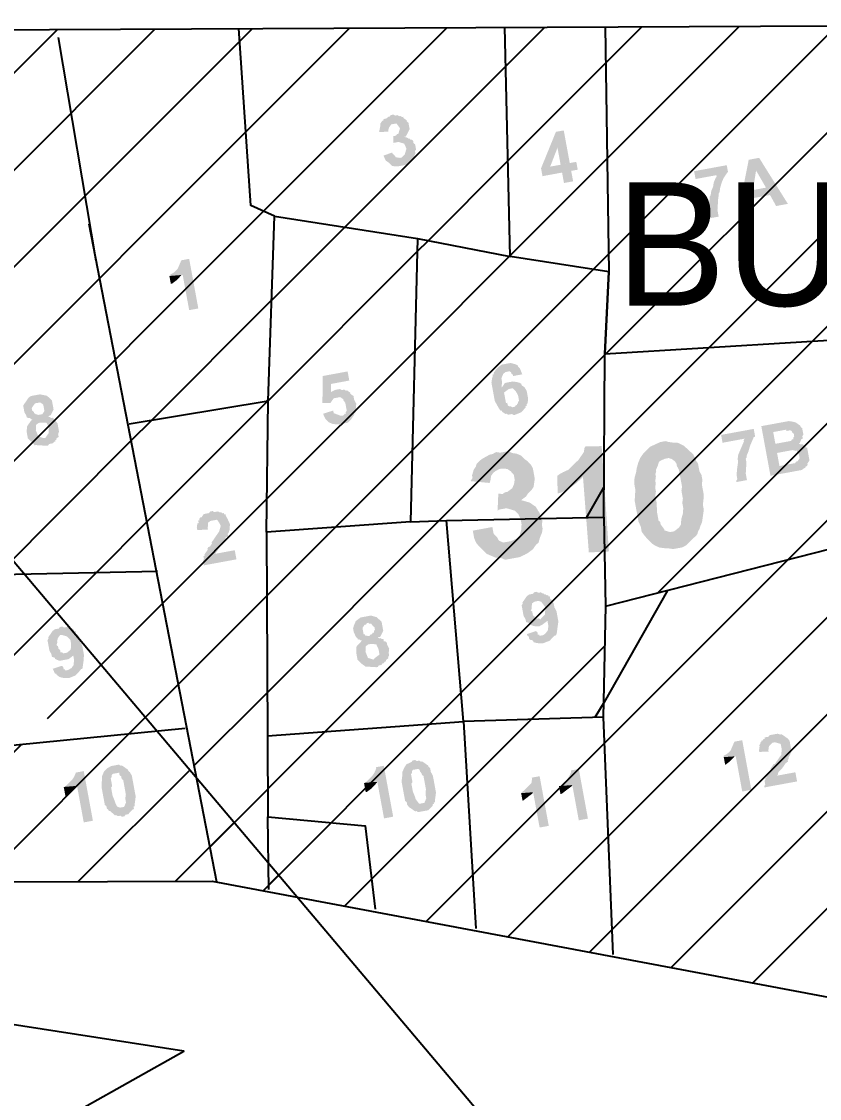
# Model space of a CAD drawing. Header units: metres. Extents: x 297 to 3998, y 336 to 1712.
# Drawn here: x 3151.9 to 3210.1, y 1162.8 to 1241.3 of the extents above; entities that cross this region are included whole.
import ezdxf

# ---------------------------------------------------------------- set-up
doc = ezdxf.new("R2010")
doc.units = ezdxf.units.M
doc.header["$MEASUREMENT"] = 0
doc.styles.get("Standard").update_dxf_attribs({"font": 'CENSCBK.TTF'})
pattern_1 = [(45, (-2513.5867, 677.9554), (-3.535534, 3.535534), [])]

msp = doc.modelspace()

# ---------------------------------------------------------------- hatches: boundary and pattern name
h = msp.add_hatch()
h.set_pattern_fill('ANSI31', color=2, scale=40, style=0)
h.set_pattern_definition(pattern_1)
h.paths.add_polyline_path([(3170.326, 1227.126), (3168.61, 1227.893), (3167.731, 1240.805), (3143.512, 1240.692), (3145.236, 1226.518), (3145.227, 1226.518), (3145.152, 1226.257), (3146.064, 1208.677), (3146.801, 1200.938), (3161.729, 1201.24), (3159.645, 1211.969), (3169.762, 1213.636), (3169.86, 1213.779)], flags=17)
h = msp.add_hatch()
h.set_pattern_fill('ANSI31', color=2, scale=40, style=0)
h.set_pattern_definition(pattern_1)
h.paths.add_polyline_path([(3180.764, 1225.506), (3187.503, 1224.188), (3187.127, 1240.895), (3167.731, 1240.805), (3168.61, 1227.893), (3170.326, 1227.126)])
h = msp.add_hatch()
h.set_pattern_fill('ANSI31', color=2, scale=40, style=0)
h.set_pattern_definition(pattern_1)
h.paths.add_polyline_path([(3187.503, 1224.188), (3194.702, 1223.054), (3194.449, 1240.929), (3187.127, 1240.895)])
h = msp.add_hatch()
h.set_pattern_fill('ANSI31', color=2, scale=40, style=0)
h.set_pattern_definition(pattern_1)
h.paths.add_polyline_path([(3214.652, 1241.024), (3194.449, 1240.929), (3194.702, 1223.054), (3194.421, 1217.096), (3194.354, 1205.172), (3194.465, 1198.695), (3216.653, 1204.359), (3216.178, 1216.362), (3216.097, 1218.412)])
at = {"linetype": 'Continuous'}
h = msp.add_hatch(color=0, dxfattribs=at)
edge = h.paths.add_edge_path()
edge.add_line((3178.907, 1234.515), (3178.811, 1234.498))
edge.add_line((3178.811, 1234.498), (3178.734, 1234.385))
edge.add_line((3178.734, 1234.385), (3178.639, 1234.367))
edge.add_line((3178.639, 1234.367), (3178.466, 1234.237))
edge.add_line((3178.466, 1234.237), (3178.371, 1234.22))
edge.add_line((3178.371, 1234.22), (3178.275, 1234.202))
edge.add_line((3178.275, 1234.202), (3178.293, 1234.107))
edge.add_line((3178.293, 1234.107), (3178.198, 1234.089))
edge.add_line((3178.198, 1234.089), (3178.12, 1233.977))
edge.add_line((3178.12, 1233.977), (3178.042, 1233.864))
edge.add_line((3178.042, 1233.864), (3178.06, 1233.769))
edge.add_line((3178.06, 1233.769), (3179.029, 1233.849))
edge.add_line((3179.029, 1233.849), (3179.22, 1233.884))
edge.add_line((3179.22, 1233.884), (3179.35, 1233.711))
edge.add_line((3179.35, 1233.711), (3179.48, 1233.538))
edge.add_line((3179.48, 1233.538), (3179.42, 1233.33))
edge.add_line((3179.42, 1233.33), (3179.36, 1233.122))
edge.add_line((3179.36, 1233.122), (3179.265, 1233.105))
edge.add_line((3179.265, 1233.105), (3179.187, 1232.992))
edge.add_line((3179.187, 1232.992), (3178.997, 1232.957))
edge.add_line((3178.997, 1232.957), (3179.007, 1232.368))
edge.add_line((3179.007, 1232.368), (3178.989, 1232.463))
edge.add_line((3178.989, 1232.463), (3179.085, 1232.481))
edge.add_line((3179.085, 1232.481), (3179.18, 1232.498))
edge.add_line((3179.18, 1232.498), (3179.37, 1232.533))
edge.add_line((3179.37, 1232.533), (3180.227, 1232.691))
edge.add_line((3180.227, 1232.691), (3180.21, 1232.787))
edge.add_line((3180.21, 1232.787), (3180.114, 1232.769))
edge.add_line((3180.114, 1232.769), (3180.002, 1232.847))
edge.add_line((3180.002, 1232.847), (3179.794, 1232.907))
edge.add_line((3179.794, 1232.907), (3179.889, 1232.924))
edge.add_line((3179.889, 1232.924), (3179.967, 1233.037))
edge.add_line((3179.967, 1233.037), (3180.182, 1233.471))
edge.add_line((3180.182, 1233.471), (3180.147, 1233.661))
edge.add_line((3180.147, 1233.661), (3180.094, 1233.947))
edge.add_line((3180.094, 1233.947), (3179.982, 1234.024))
edge.add_line((3179.982, 1234.024), (3179.964, 1234.119))
edge.add_line((3179.964, 1234.119), (3179.851, 1234.197))
edge.add_line((3179.851, 1234.197), (3179.738, 1234.275))
edge.add_line((3179.738, 1234.275), (3179.721, 1234.37))
edge.add_line((3179.721, 1234.37), (3179.626, 1234.352))
edge.add_line((3179.626, 1234.352), (3179.513, 1234.43))
edge.add_line((3179.513, 1234.43), (3179.418, 1234.413))
edge.add_line((3179.418, 1234.413), (3179.305, 1234.49))
edge.add_line((3179.305, 1234.49), (3179.21, 1234.473))
edge.add_line((3179.21, 1234.473), (3179.115, 1234.455))
edge.add_line((3179.115, 1234.455), (3179.002, 1234.533))
for points in [[(3178.06, 1233.769), (3177.957, 1233.257), (3178.641, 1233.285), (3178.624, 1233.38), (3178.684, 1233.588), (3178.839, 1233.814), (3178.934, 1233.831), (3179.029, 1233.849)], [(3180.227, 1232.691), (3179.37, 1232.533), (3179.578, 1232.473), (3179.786, 1232.413), (3179.952, 1232.05), (3179.831, 1231.634), (3179.581, 1231.391), (3179.486, 1231.373), (3180.55, 1231.471), (3180.533, 1231.566), (3180.611, 1231.679), (3180.593, 1231.774), (3180.575, 1231.87), (3180.653, 1231.982), (3180.583, 1232.363), (3180.47, 1232.441), (3180.453, 1232.536), (3180.435, 1232.631), (3180.322, 1232.709)], [(3191.422, 1233.376), (3190.85, 1233.271), (3189.766, 1230.61), (3189.871, 1230.039), (3191.299, 1230.302), (3191.439, 1229.54), (3192.106, 1229.663), (3191.965, 1230.425), (3192.441, 1230.512), (3192.336, 1231.083), (3190.432, 1230.733), (3190.966, 1232.111)], [(3191.422, 1233.376), (3190.966, 1232.111), (3191.194, 1230.873), (3190.432, 1230.733), (3191.86, 1230.996)], [(3178.922, 1231.762), (3178.273, 1231.544), (3178.438, 1231.18), (3178.664, 1231.025), (3178.907, 1230.775), (3179.305, 1230.75), (3179.591, 1230.802), (3179.876, 1230.855), (3180.24, 1231.02), (3180.395, 1231.246), (3180.49, 1231.263), (3180.473, 1231.358), (3180.55, 1231.471), (3179.486, 1231.373), (3179.182, 1231.416), (3179.052, 1231.589), (3178.939, 1231.667)], [(3205.67, 1231.375), (3204.909, 1231.234), (3204.147, 1227.353), (3204.909, 1227.494), (3205.037, 1228.403), (3206.465, 1228.666), (3205.217, 1229.027), (3205.447, 1230.448)], [(3205.67, 1231.375), (3205.447, 1230.448), (3206.169, 1229.203), (3205.217, 1229.027), (3206.465, 1228.666), (3206.908, 1227.862), (3207.765, 1228.02)], [(3203.308, 1230.841), (3200.927, 1230.402), (3201.033, 1229.831), (3202.556, 1230.112), (3202.574, 1230.017), (3202.496, 1229.904), (3202.358, 1229.583), (3202.316, 1229.28), (3202.178, 1228.959), (3202.135, 1228.656), (3202.058, 1228.543), (3202.075, 1228.448), (3202.033, 1228.145), (3201.99, 1227.842), (3202.043, 1227.556), (3202.018, 1227.158), (3202.035, 1227.063), (3202.053, 1226.967), (3202.719, 1227.09), (3202.684, 1227.281), (3202.631, 1227.566), (3202.656, 1227.965), (3202.681, 1228.363), (3202.724, 1228.666), (3202.706, 1228.761), (3202.784, 1228.874), (3202.827, 1229.177), (3202.947, 1229.593), (3203.085, 1229.914), (3203.318, 1230.252), (3203.395, 1230.365)], [(3164.107, 1224.012), (3163.536, 1223.906), (3163.398, 1223.586), (3163.261, 1223.265), (3163.01, 1223.022), (3162.742, 1222.874), (3162.664, 1222.761), (3163.634, 1222.842), (3164.108, 1220.271), (3164.774, 1220.394)], [(3162.664, 1222.761), (3162.77, 1222.19), (3162.865, 1222.208), (3163.21, 1222.468), (3163.539, 1222.824), (3163.634, 1222.842)], [(3187.271, 1216.369), (3187.176, 1216.351), (3186.89, 1216.298), (3186.717, 1216.168), (3186.467, 1215.925), (3186.311, 1215.7), (3186.329, 1215.604), (3187.281, 1215.78), (3187.376, 1215.797), (3187.471, 1215.815), (3187.584, 1215.737), (3187.602, 1215.642), (3187.714, 1215.564), (3187.732, 1215.469), (3188.398, 1215.592), (3188.215, 1216.05), (3188.103, 1216.128), (3188.085, 1216.223), (3187.972, 1216.301), (3187.764, 1216.361), (3187.556, 1216.421), (3187.461, 1216.404), (3187.366, 1216.386)], [(3175.661, 1215.804), (3173.852, 1215.471), (3173.822, 1213.497), (3174.41, 1213.507), (3174.488, 1213.619), (3174.566, 1213.732), (3174.643, 1213.845), (3174.739, 1213.862), (3174.929, 1213.898), (3175.864, 1214.168), (3175.846, 1214.263), (3175.733, 1214.341), (3175.621, 1214.419), (3175.525, 1214.401), (3174.46, 1214.303), (3174.45, 1214.892), (3175.783, 1215.138)], [(3186.329, 1215.604), (3186.234, 1215.587), (3186.251, 1215.492), (3186.191, 1215.284), (3186.148, 1214.98), (3186.219, 1214.6), (3186.271, 1214.314), (3186.341, 1213.933), (3186.394, 1213.648), (3186.542, 1213.38), (3186.69, 1213.111), (3186.82, 1212.939), (3186.915, 1212.956), (3186.933, 1212.861), (3187.046, 1212.783), (3187.158, 1212.706), (3187.254, 1212.723), (3187.366, 1212.645), (3187.461, 1212.663), (3187.557, 1212.681), (3187.652, 1212.698), (3187.765, 1212.62), (3187.86, 1212.638), (3188.318, 1212.821), (3188.647, 1213.177), (3188.629, 1213.272), (3188.724, 1213.289), (3188.707, 1213.385), (3187.755, 1213.209), (3187.659, 1213.192), (3187.547, 1213.269), (3187.451, 1213.252), (3187.339, 1213.329), (3187.321, 1213.425), (3187.304, 1213.52), (3187.208, 1213.502), (3187.191, 1213.598), (3187.138, 1213.883), (3187.103, 1214.074), (3187.068, 1214.264), (3187.241, 1214.394), (3187.414, 1214.525), (3187.509, 1214.542), (3188.461, 1214.718), (3188.348, 1214.795), (3188.331, 1214.89), (3186.903, 1214.627), (3186.885, 1214.722), (3186.928, 1215.026), (3186.875, 1215.311), (3187.013, 1215.632), (3187.186, 1215.762), (3187.281, 1215.78)], [(3187.516, 1215.036), (3187.421, 1215.018), (3187.136, 1214.965), (3186.98, 1214.74), (3186.903, 1214.627), (3188.331, 1214.89), (3188.218, 1214.968), (3188.01, 1215.028), (3187.707, 1215.071), (3187.612, 1215.053)], [(3188.461, 1214.718), (3187.509, 1214.542), (3187.604, 1214.56), (3187.699, 1214.577), (3187.942, 1214.327), (3188.09, 1214.059), (3188.143, 1213.773), (3188.16, 1213.678), (3188.083, 1213.565), (3188.1, 1213.47), (3188.005, 1213.452), (3188.023, 1213.357), (3187.927, 1213.339), (3187.85, 1213.227), (3187.755, 1213.209), (3188.707, 1213.385), (3188.784, 1213.497), (3188.827, 1213.801), (3188.774, 1214.086), (3188.722, 1214.372), (3188.574, 1214.64)], [(3152.943, 1214.079), (3152.848, 1214.062), (3152.563, 1214.009), (3152.39, 1213.879), (3152.234, 1213.653), (3152.079, 1213.428), (3152.001, 1213.315), (3153.144, 1213.526), (3153.239, 1213.543), (3153.352, 1213.466), (3153.465, 1213.388), (3153.482, 1213.293), (3153.517, 1213.102), (3153.535, 1213.007), (3153.552, 1212.912), (3153.397, 1212.686), (3153.302, 1212.669), (3153.207, 1212.651), (3152.255, 1212.476), (3152.367, 1212.398), (3152.463, 1212.416), (3152.575, 1212.338), (3152.688, 1212.26), (3152.593, 1212.243), (3152.282, 1211.792), (3152.257, 1211.393), (3152.345, 1210.917), (3152.701, 1210.589), (3152.831, 1210.416), (3152.926, 1210.434), (3153.325, 1210.409), (3153.723, 1210.384), (3153.818, 1210.401), (3153.896, 1210.514), (3153.991, 1210.532), (3154.086, 1210.549), (3154.181, 1210.567), (3154.259, 1210.679), (3154.354, 1210.697), (3154.337, 1210.792), (3154.432, 1210.81), (3154.414, 1210.905), (3154.587, 1211.035), (3154.57, 1211.13), (3153.522, 1210.937), (3153.314, 1210.998), (3153.106, 1211.058), (3152.924, 1211.516), (3152.949, 1211.915), (3153.121, 1212.045), (3153.312, 1212.08), (3154.264, 1212.255), (3154.246, 1212.351), (3154.134, 1212.428), (3154.038, 1212.411), (3153.926, 1212.488), (3153.831, 1212.471), (3153.908, 1212.584), (3154.003, 1212.601), (3154.219, 1213.035), (3154.184, 1213.225), (3154.131, 1213.511), (3154.114, 1213.606), (3154.096, 1213.701), (3153.74, 1214.029), (3153.229, 1214.132), (3153.134, 1214.114), (3153.039, 1214.097)], [(3174.919, 1214.486), (3174.729, 1214.451), (3174.46, 1214.303), (3175.525, 1214.401), (3175.413, 1214.479), (3175.317, 1214.461), (3175.222, 1214.444), (3175.109, 1214.521), (3175.014, 1214.504)], [(3175.864, 1214.168), (3174.929, 1213.898), (3175.024, 1213.915), (3175.119, 1213.933), (3175.232, 1213.855), (3175.345, 1213.777), (3175.362, 1213.682), (3175.493, 1213.509), (3175.545, 1213.224), (3175.598, 1212.938), (3175.52, 1212.825), (3175.538, 1212.73), (3175.443, 1212.712), (3175.365, 1212.6), (3175.27, 1212.582), (3175.175, 1212.565), (3176.127, 1212.74), (3176.222, 1212.758), (3176.264, 1213.061), (3176.29, 1213.459), (3176.142, 1213.727), (3176.089, 1214.013), (3175.976, 1214.091)], [(3152.001, 1213.315), (3152.019, 1213.22), (3152.089, 1212.839), (3152.237, 1212.571), (3152.255, 1212.476), (3153.207, 1212.651), (3153.111, 1212.634), (3152.903, 1212.694), (3152.791, 1212.771), (3152.773, 1212.867), (3152.66, 1212.944), (3152.625, 1213.135), (3152.703, 1213.247), (3152.781, 1213.36), (3152.858, 1213.473), (3152.954, 1213.491), (3153.049, 1213.508)], [(3154.264, 1212.255), (3153.312, 1212.08), (3153.71, 1212.055), (3153.876, 1211.692), (3153.851, 1211.293), (3153.618, 1210.955), (3153.522, 1210.937), (3154.57, 1211.13), (3154.552, 1211.226), (3154.612, 1211.434), (3154.56, 1211.719), (3154.507, 1212.005), (3154.377, 1212.178), (3154.359, 1212.273)], [(3174.611, 1212.953), (3173.867, 1212.717), (3174.032, 1212.354), (3174.275, 1212.104), (3174.596, 1211.966), (3174.994, 1211.941), (3175.28, 1211.993), (3175.661, 1212.064), (3175.911, 1212.307), (3176.144, 1212.645), (3176.127, 1212.74), (3175.175, 1212.565), (3174.646, 1212.763), (3174.628, 1212.858)], [(3205.275, 1211.614), (3202.895, 1211.176), (3203.001, 1210.604), (3204.619, 1210.903), (3204.541, 1210.79), (3204.559, 1210.695), (3204.421, 1210.374), (3204.283, 1210.053), (3204.146, 1209.732), (3204.103, 1209.429), (3204.121, 1209.334), (3204.138, 1209.239), (3204.095, 1208.936), (3204.053, 1208.633), (3204.028, 1208.234), (3204.081, 1207.949), (3204.003, 1207.836), (3204.02, 1207.741), (3204.782, 1207.881), (3204.747, 1208.071), (3204.694, 1208.357), (3204.719, 1208.755), (3204.744, 1209.154), (3204.692, 1209.439), (3204.769, 1209.552), (3204.752, 1209.647), (3204.89, 1209.968), (3205.01, 1210.384), (3205.148, 1210.705), (3205.285, 1211.025), (3205.381, 1211.043), (3205.363, 1211.138)], [(3207.257, 1212.078), (3205.829, 1211.815), (3206.496, 1208.197), (3208.495, 1208.565), (3208.59, 1208.583), (3208.781, 1208.618), (3208.954, 1208.748), (3209.049, 1208.766), (3209.031, 1208.861), (3209.126, 1208.878), (3209.204, 1208.991), (3209.187, 1209.086), (3209.342, 1209.312), (3207.152, 1208.908), (3206.977, 1209.86), (3209.071, 1210.246), (3209.054, 1210.342), (3208.941, 1210.419), (3208.828, 1210.497), (3208.733, 1210.479), (3208.525, 1210.539), (3208.62, 1210.557), (3208.758, 1210.878), (3206.854, 1210.527), (3206.696, 1211.384), (3207.077, 1211.454), (3208.695, 1211.752), (3208.678, 1211.847), (3208.565, 1211.925), (3208.34, 1212.08), (3208.132, 1212.14), (3207.828, 1212.183), (3207.543, 1212.13), (3207.448, 1212.113)], [(3208.695, 1211.752), (3207.077, 1211.454), (3207.648, 1211.559), (3207.666, 1211.464), (3207.856, 1211.499), (3207.951, 1211.517), (3208.064, 1211.439), (3208.082, 1211.344), (3208.194, 1211.266), (3208.229, 1211.076), (3208.152, 1210.963), (3208.169, 1210.868), (3208.074, 1210.85), (3207.996, 1210.737), (3207.901, 1210.72), (3207.806, 1210.702), (3207.711, 1210.685), (3206.854, 1210.527), (3208.758, 1210.878), (3208.853, 1210.895), (3208.836, 1210.99), (3208.818, 1211.086), (3208.896, 1211.198), (3208.878, 1211.294), (3208.843, 1211.484), (3208.826, 1211.579), (3208.808, 1211.674)], [(3198.844, 1210.724), (3198.463, 1210.654), (3198.1, 1210.489), (3197.737, 1210.323), (3197.486, 1210.08), (3197.235, 1209.837), (3197.002, 1209.499), (3196.865, 1209.178), (3196.744, 1208.762), (3196.702, 1208.459), (3196.582, 1208.043), (3196.574, 1207.55), (3196.644, 1207.169), (3196.619, 1206.771), (3196.594, 1206.372), (3196.664, 1205.991), (3196.735, 1205.611), (3196.805, 1205.23), (3196.84, 1205.039), (3196.875, 1204.849), (3197.04, 1204.486), (3197.11, 1204.105), (3197.371, 1203.759), (3197.614, 1203.508), (3197.857, 1203.258), (3198.083, 1203.103), (3198.403, 1202.965), (3198.707, 1202.922), (3199.105, 1202.897), (3199.408, 1202.855), (3199.694, 1202.907), (3200.075, 1202.977), (3200.343, 1203.125), (3200.593, 1203.368), (3200.844, 1203.611), (3201.094, 1203.854), (3201.172, 1203.967), (3201.232, 1204.175), (3199.275, 1204.11), (3199.18, 1204.092), (3198.972, 1204.152), (3198.764, 1204.213), (3198.747, 1204.308), (3198.616, 1204.481), (3198.486, 1204.654), (3198.451, 1204.844), (3198.338, 1204.922), (3198.303, 1205.112), (3198.25, 1205.398), (3198.215, 1205.588), (3198.205, 1206.177), (3198.17, 1206.367), (3198.1, 1206.748), (3198.143, 1207.051), (3198.09, 1207.337), (3198.133, 1207.64), (3198.097, 1207.83), (3198.14, 1208.134), (3198.105, 1208.324), (3198.165, 1208.532), (3198.148, 1208.627), (3198.285, 1208.948), (3198.345, 1209.156), (3198.423, 1209.269), (3198.786, 1209.434), (3198.882, 1209.452), (3200.916, 1209.63), (3200.898, 1209.725), (3200.543, 1210.053), (3200.187, 1210.381), (3199.753, 1210.597), (3199.355, 1210.622), (3199.052, 1210.664)], [(3186.888, 1209.899), (3186.793, 1209.882), (3186.489, 1209.924), (3186.221, 1209.777), (3186.031, 1209.742), (3185.763, 1209.594), (3185.495, 1209.446), (3185.322, 1209.316), (3185.071, 1209.073), (3185.011, 1208.865), (3184.856, 1208.639), (3186.908, 1208.722), (3187.306, 1208.697), (3187.532, 1208.541), (3187.775, 1208.291), (3187.845, 1207.91), (3187.802, 1207.607), (3187.665, 1207.286), (3187.319, 1207.026), (3187.129, 1206.991), (3186.956, 1206.86), (3186.652, 1206.903), (3186.595, 1205.613), (3186.673, 1205.725), (3186.863, 1205.76), (3187.053, 1205.795), (3187.244, 1205.831), (3189.278, 1206.009), (3189.053, 1206.164), (3188.94, 1206.242), (3188.732, 1206.302), (3188.524, 1206.362), (3188.316, 1206.422), (3188.662, 1206.682), (3188.817, 1206.908), (3189.068, 1207.151), (3189.223, 1207.377), (3189.266, 1207.68), (3189.308, 1207.983), (3189.256, 1208.268), (3189.203, 1208.554), (3189.168, 1208.745), (3189.02, 1209.013), (3188.777, 1209.263), (3188.552, 1209.418), (3188.308, 1209.669), (3187.988, 1209.807), (3187.685, 1209.849), (3187.364, 1209.987), (3187.173, 1209.952)], [(3194.186, 1210.358), (3193.009, 1210.338), (3192.931, 1210.225), (3192.888, 1209.922), (3192.655, 1209.584), (3192.5, 1209.359), (3192.25, 1209.115), (3191.999, 1208.872), (3191.749, 1208.629), (3191.385, 1208.464), (3191.117, 1208.316), (3190.944, 1208.186), (3192.823, 1208.138), (3193.252, 1202.606), (3194.715, 1202.679)], [(3209.071, 1210.246), (3207.548, 1209.966), (3207.929, 1210.036), (3208.024, 1210.053), (3208.119, 1210.071), (3208.327, 1210.011), (3208.422, 1210.028), (3208.44, 1209.933), (3208.57, 1209.76), (3208.623, 1209.475), (3208.545, 1209.362), (3208.468, 1209.249), (3208.372, 1209.232), (3208.295, 1209.119), (3207.152, 1208.908), (3209.342, 1209.312), (3209.324, 1209.407), (3209.184, 1210.169), (3209.167, 1210.264)], [(3200.916, 1209.63), (3198.882, 1209.452), (3199.072, 1209.487), (3199.28, 1209.427), (3199.393, 1209.349), (3199.505, 1209.271), (3199.636, 1209.098), (3199.671, 1208.908), (3199.819, 1208.64), (3199.854, 1208.449), (3199.906, 1208.164), (3199.959, 1207.878), (3200.012, 1207.593), (3200.047, 1207.402), (3200.004, 1207.099), (3200.057, 1206.813), (3200.109, 1206.528), (3200.067, 1206.225), (3200.137, 1205.844), (3200.112, 1205.445), (3199.992, 1205.029), (3199.967, 1204.631), (3199.811, 1204.406), (3199.638, 1204.275), (3199.466, 1204.145), (3199.275, 1204.11), (3201.232, 1204.175), (3201.31, 1204.288), (3201.37, 1204.496), (3201.508, 1204.817), (3201.55, 1205.12), (3201.593, 1205.423), (3201.635, 1205.726), (3201.565, 1206.107), (3201.608, 1206.41), (3201.633, 1206.808), (3201.563, 1207.189), (3201.492, 1207.57), (3201.535, 1207.873), (3201.465, 1208.254), (3201.317, 1208.522), (3201.264, 1208.808), (3201.212, 1209.093), (3201.081, 1209.266), (3201.046, 1209.457)], [(3184.856, 1208.639), (3184.796, 1208.431), (3184.736, 1208.223), (3184.771, 1208.033), (3184.615, 1207.807), (3186.019, 1207.672), (3186.079, 1207.88), (3186.121, 1208.183), (3186.277, 1208.409), (3186.449, 1208.539), (3186.718, 1208.687), (3186.908, 1208.722)], [(3190.944, 1208.186), (3190.982, 1206.913), (3191.172, 1206.948), (3191.536, 1207.114), (3191.977, 1207.392), (3192.322, 1207.652), (3192.746, 1208.026), (3192.823, 1208.138)], [(3189.278, 1206.009), (3187.244, 1205.831), (3187.452, 1205.77), (3187.868, 1205.65), (3188.111, 1205.4), (3188.276, 1205.036), (3188.346, 1204.656), (3188.321, 1204.257), (3188.201, 1203.841), (3187.95, 1203.598), (3187.587, 1203.433), (3187.397, 1203.398), (3189.579, 1203.308), (3189.639, 1203.516), (3189.699, 1203.724), (3189.837, 1204.044), (3189.88, 1204.347), (3189.827, 1204.633), (3189.87, 1204.936), (3189.722, 1205.204), (3189.669, 1205.49), (3189.539, 1205.663), (3189.391, 1205.931)], [(3165.727, 1205.606), (3165.632, 1205.589), (3165.554, 1205.476), (3165.459, 1205.459), (3165.364, 1205.441), (3165.268, 1205.424), (3165.173, 1205.406), (3165.095, 1205.293), (3165.018, 1205.18), (3164.923, 1205.163), (3164.845, 1205.05), (3164.862, 1204.955), (3164.767, 1204.937), (3164.802, 1204.747), (3165.945, 1204.958), (3166.135, 1204.993), (3166.266, 1204.82), (3166.413, 1204.552), (3166.293, 1204.136), (3166.06, 1203.798), (3165.982, 1203.685), (3165.905, 1203.572), (3165.827, 1203.459), (3165.75, 1203.347), (3165.767, 1203.251), (3165.689, 1203.139), (3165.612, 1203.026), (3165.517, 1203.008), (3165.439, 1202.896), (3165.456, 1202.8), (3165.301, 1202.575), (3165.223, 1202.462), (3165.241, 1202.367), (3165.146, 1202.349), (3165.181, 1202.159), (3165.121, 1201.951), (3165.138, 1201.856), (3165.173, 1201.665), (3167.554, 1202.104), (3167.431, 1202.77), (3166.003, 1202.507), (3166.08, 1202.62), (3166.158, 1202.733), (3166.391, 1203.071), (3166.564, 1203.201), (3166.546, 1203.296), (3166.624, 1203.409), (3166.702, 1203.522), (3166.779, 1203.635), (3166.762, 1203.73), (3166.857, 1203.747), (3166.952, 1203.765), (3166.917, 1203.955), (3166.995, 1204.068), (3167.055, 1204.276), (3167.08, 1204.674), (3166.914, 1205.038), (3166.767, 1205.306), (3166.749, 1205.401), (3166.654, 1205.384), (3166.636, 1205.479), (3166.541, 1205.461), (3166.428, 1205.539), (3166.333, 1205.521), (3166.22, 1205.599), (3166.03, 1205.564), (3165.935, 1205.546), (3165.822, 1205.624)], [(3164.802, 1204.747), (3164.707, 1204.729), (3164.665, 1204.426), (3164.7, 1204.236), (3165.479, 1204.281), (3165.461, 1204.376), (3165.486, 1204.775), (3165.659, 1204.905), (3165.85, 1204.94)], [(3186.217, 1204.46), (3184.789, 1204.197), (3184.824, 1204.006), (3184.894, 1203.626), (3185.059, 1203.262), (3185.302, 1203.012), (3185.545, 1202.761), (3185.788, 1202.511), (3186.109, 1202.373), (3186.43, 1202.235), (3186.828, 1202.21), (3187.149, 1202.072), (3187.53, 1202.143), (3187.91, 1202.213), (3188.196, 1202.265), (3188.559, 1202.431), (3188.827, 1202.579), (3189.173, 1202.839), (3189.406, 1203.177), (3189.579, 1203.308), (3187.397, 1203.398), (3187.016, 1203.328), (3186.695, 1203.465), (3186.547, 1203.733), (3186.304, 1203.984), (3186.269, 1204.174)], [(3189.354, 1199.722), (3189.259, 1199.705), (3189.181, 1199.592), (3188.895, 1199.539), (3188.722, 1199.409), (3188.567, 1199.184), (3188.412, 1198.958), (3188.429, 1198.863), (3188.352, 1198.75), (3188.404, 1198.465), (3188.457, 1198.179), (3188.492, 1197.988), (3188.64, 1197.72), (3188.657, 1197.625), (3188.675, 1197.53), (3189.722, 1197.723), (3189.609, 1197.801), (3189.514, 1197.783), (3189.419, 1197.766), (3189.306, 1197.843), (3189.289, 1197.938), (3189.176, 1198.016), (3189.158, 1198.111), (3189.123, 1198.302), (3189.011, 1198.379), (3189.088, 1198.492), (3189.071, 1198.587), (3189.113, 1198.89), (3189.286, 1199.021), (3189.381, 1199.038), (3190.411, 1199.326), (3190.394, 1199.422), (3190.298, 1199.404), (3190.281, 1199.499), (3190.186, 1199.482), (3190.073, 1199.559), (3189.978, 1199.542), (3189.96, 1199.637), (3189.865, 1199.62), (3189.752, 1199.697), (3189.657, 1199.68), (3189.562, 1199.662), (3189.449, 1199.74)], [(3190.411, 1199.326), (3189.381, 1199.038), (3189.477, 1199.056), (3189.572, 1199.073), (3189.78, 1199.013), (3190.04, 1198.668), (3190.075, 1198.477), (3190.05, 1198.079), (3189.8, 1197.836), (3189.722, 1197.723), (3188.675, 1197.53), (3188.883, 1197.47), (3190.233, 1197.62), (3190.303, 1197.239), (3190.261, 1196.936), (3190.106, 1196.711), (3189.933, 1196.58), (3188.903, 1196.292), (3189.016, 1196.215), (3189.111, 1196.232), (3189.241, 1196.059), (3189.449, 1195.999), (3189.848, 1195.974), (3189.943, 1195.992), (3190.401, 1196.175), (3190.729, 1196.53), (3190.825, 1196.548), (3190.902, 1196.661), (3190.945, 1196.964), (3190.987, 1197.267), (3191.03, 1197.57), (3190.96, 1197.951), (3190.89, 1198.332), (3190.742, 1198.6), (3190.689, 1198.886), (3190.541, 1199.154), (3190.429, 1199.231)], [(3176.12, 1197.284), (3176.06, 1197.076), (3176.112, 1196.79), (3176.278, 1196.427), (3176.391, 1196.349), (3177.247, 1196.507), (3176.944, 1196.55), (3176.927, 1196.645), (3176.832, 1196.627), (3176.814, 1196.723), (3176.796, 1196.818), (3176.744, 1197.103), (3176.822, 1197.216), (3176.899, 1197.329), (3176.994, 1197.346), (3177.072, 1197.459)], [(3176.984, 1197.935), (3176.889, 1197.918), (3176.603, 1197.865), (3176.431, 1197.735), (3176.258, 1197.605), (3176.12, 1197.284), (3177.167, 1197.477), (3177.28, 1197.399), (3177.375, 1197.417), (3177.505, 1197.244), (3177.618, 1197.166), (3177.653, 1196.976), (3177.576, 1196.863), (3177.593, 1196.768), (3177.498, 1196.75), (3177.42, 1196.637), (3177.325, 1196.62), (3177.247, 1196.507), (3176.391, 1196.349), (3176.408, 1196.254), (3176.503, 1196.272), (3176.616, 1196.194), (3176.711, 1196.211), (3176.634, 1196.099), (3176.305, 1195.743), (3176.298, 1195.249), (3176.386, 1194.773), (3176.741, 1194.445), (3176.854, 1194.367), (3176.967, 1194.29), (3177.365, 1194.265), (3177.764, 1194.24), (3177.859, 1194.257), (3177.937, 1194.37), (3178.032, 1194.388), (3178.127, 1194.405), (3178.205, 1194.518), (3178.3, 1194.535), (3178.378, 1194.648), (3178.473, 1194.666), (3178.455, 1194.761), (3178.628, 1194.891), (3178.611, 1194.986), (3177.563, 1194.793), (3177.355, 1194.854), (3177.147, 1194.914), (3176.964, 1195.372), (3176.989, 1195.771), (3177.162, 1195.901), (3177.353, 1195.936), (3178.305, 1196.111), (3178.27, 1196.302), (3178.175, 1196.284), (3178.062, 1196.362), (3177.967, 1196.344), (3177.854, 1196.422), (3177.949, 1196.44), (3178.044, 1196.457), (3178.26, 1196.891), (3178.207, 1197.176), (3178.172, 1197.367), (3178.154, 1197.462), (3178.137, 1197.557), (3177.781, 1197.885), (3177.365, 1198.005), (3177.27, 1197.988), (3177.08, 1197.953)], [(3188.883, 1197.47), (3188.9, 1197.375), (3189.221, 1197.237), (3189.619, 1197.212), (3189.888, 1197.36), (3190.233, 1197.62)], [(3154.681, 1197.172), (3154.603, 1197.06), (3154.317, 1197.007), (3154.144, 1196.877), (3153.989, 1196.651), (3153.834, 1196.426), (3153.851, 1196.331), (3153.774, 1196.218), (3153.809, 1196.027), (3153.861, 1195.742), (3153.914, 1195.456), (3154.062, 1195.188), (3154.079, 1195.093), (3154.097, 1194.998), (3155.127, 1195.286), (3155.031, 1195.268), (3154.936, 1195.251), (3154.824, 1195.328), (3154.728, 1195.311), (3154.711, 1195.406), (3154.693, 1195.501), (3154.58, 1195.579), (3154.545, 1195.769), (3154.433, 1195.847), (3154.493, 1196.055), (3154.475, 1196.15), (3154.535, 1196.358), (3154.691, 1196.584), (3154.786, 1196.601), (3155.833, 1196.794), (3155.816, 1196.889), (3155.72, 1196.872), (3155.703, 1196.967), (3155.59, 1197.045), (3155.495, 1197.027), (3155.382, 1197.105), (3155.269, 1197.183), (3155.174, 1197.165), (3155.079, 1197.147), (3154.984, 1197.13), (3154.871, 1197.208)], [(3155.833, 1196.794), (3154.786, 1196.601), (3154.994, 1196.541), (3155.202, 1196.481), (3155.445, 1196.23), (3155.497, 1195.945), (3155.472, 1195.546), (3155.222, 1195.303), (3155.127, 1195.286), (3154.097, 1194.998), (3154.305, 1194.938), (3155.655, 1195.088), (3155.708, 1194.802), (3155.683, 1194.404), (3155.528, 1194.178), (3155.26, 1194.031), (3154.325, 1193.76), (3154.42, 1193.778), (3154.438, 1193.682), (3154.663, 1193.527), (3154.871, 1193.467), (3155.27, 1193.442), (3155.365, 1193.459), (3155.823, 1193.642), (3156.152, 1193.998), (3156.229, 1194.111), (3156.324, 1194.128), (3156.367, 1194.432), (3156.41, 1194.735), (3156.435, 1195.133), (3156.382, 1195.419), (3156.312, 1195.8), (3156.164, 1196.068), (3156.094, 1196.448), (3155.963, 1196.621), (3155.851, 1196.699)], [(3189.386, 1196.874), (3188.738, 1196.656), (3188.755, 1196.56), (3188.868, 1196.483), (3188.885, 1196.387), (3188.903, 1196.292), (3189.933, 1196.58), (3189.742, 1196.545), (3189.647, 1196.528), (3189.63, 1196.623), (3189.534, 1196.606), (3189.517, 1196.701), (3189.499, 1196.796)], [(3178.305, 1196.111), (3177.353, 1195.936), (3177.751, 1195.911), (3177.916, 1195.548), (3177.987, 1195.167), (3177.641, 1194.906), (3177.563, 1194.793), (3178.611, 1194.986), (3178.688, 1195.099), (3178.653, 1195.29), (3178.696, 1195.593), (3178.548, 1195.861), (3178.513, 1196.051), (3178.4, 1196.129)], [(3154.305, 1194.938), (3154.322, 1194.842), (3154.643, 1194.705), (3155.024, 1194.775), (3155.31, 1194.827), (3155.655, 1195.088)], [(3154.809, 1194.341), (3154.16, 1194.123), (3154.325, 1193.76), (3155.26, 1194.031), (3155.164, 1194.013), (3155.069, 1193.996), (3155.052, 1194.091), (3154.956, 1194.073), (3154.939, 1194.168), (3154.921, 1194.264)], [(3204.437, 1188.917), (3203.866, 1188.812), (3203.728, 1188.491), (3203.59, 1188.17), (3203.34, 1187.927), (3203.072, 1187.779), (3203.089, 1187.684), (3203.964, 1187.747), (3204.437, 1185.176), (3205.104, 1185.299)], [(3205.685, 1188.556), (3205.703, 1188.461), (3205.66, 1188.158), (3205.678, 1188.063), (3206.362, 1188.09), (3206.344, 1188.185), (3206.387, 1188.489), (3206.637, 1188.732), (3206.732, 1188.749)], [(3206.627, 1189.32), (3206.437, 1189.285), (3206.359, 1189.173), (3206.169, 1189.138), (3206.073, 1189.12), (3206.091, 1189.025), (3205.996, 1189.007), (3205.918, 1188.894), (3205.823, 1188.877), (3205.84, 1188.782), (3205.745, 1188.764), (3205.763, 1188.669), (3205.685, 1188.556), (3206.827, 1188.767), (3207.035, 1188.707), (3207.243, 1188.647), (3207.314, 1188.266), (3207.289, 1187.867), (3207.056, 1187.529), (3206.978, 1187.416), (3206.823, 1187.191), (3206.727, 1187.173), (3206.65, 1187.061), (3206.572, 1186.948), (3206.494, 1186.835), (3206.512, 1186.74), (3206.434, 1186.627), (3206.357, 1186.514), (3206.279, 1186.402), (3206.184, 1186.384), (3206.219, 1186.194), (3206.124, 1186.176), (3206.141, 1186.081), (3206.063, 1185.968), (3206.099, 1185.778), (3206.116, 1185.682), (3206.038, 1185.57), (3206.056, 1185.475), (3208.436, 1185.913), (3208.313, 1186.58), (3206.98, 1186.334), (3207.058, 1186.447), (3207.041, 1186.542), (3207.369, 1186.898), (3207.446, 1187.01), (3207.524, 1187.123), (3207.602, 1187.236), (3207.775, 1187.366), (3207.757, 1187.461), (3207.835, 1187.574), (3207.817, 1187.669), (3207.895, 1187.782), (3208.033, 1188.103), (3207.962, 1188.484), (3207.892, 1188.865), (3207.762, 1189.037), (3207.649, 1189.115), (3207.537, 1189.193), (3207.424, 1189.27), (3207.311, 1189.348), (3207.216, 1189.331), (3207.008, 1189.391), (3206.913, 1189.373), (3206.817, 1189.356)], [(3158.61, 1187.068), (3158.515, 1187.051), (3158.419, 1187.033), (3158.151, 1186.885), (3157.901, 1186.642), (3157.763, 1186.321), (3157.738, 1185.923), (3157.713, 1185.525), (3157.783, 1185.144), (3157.853, 1184.763), (3157.906, 1184.477), (3157.923, 1184.382), (3157.941, 1184.287), (3157.958, 1184.192), (3158.071, 1184.114), (3158.089, 1184.019), (3158.106, 1183.924), (3158.219, 1183.846), (3158.237, 1183.751), (3158.332, 1183.768), (3158.688, 1183.44), (3158.783, 1183.458), (3158.896, 1183.38), (3158.991, 1183.398), (3159.086, 1183.415), (3159.199, 1183.337), (3159.389, 1183.373), (3159.467, 1183.485), (3159.562, 1183.503), (3159.657, 1183.52), (3159.985, 1183.876), (3160.081, 1183.894), (3160.063, 1183.989), (3160.046, 1184.084), (3160.141, 1184.102), (3159.171, 1184.021), (3159.076, 1184.004), (3158.868, 1184.064), (3158.72, 1184.332), (3158.703, 1184.427), (3158.52, 1184.886), (3158.414, 1185.457), (3158.492, 1185.57), (3158.439, 1185.855), (3158.422, 1185.951), (3158.404, 1186.046), (3158.387, 1186.141), (3158.464, 1186.254), (3158.447, 1186.349), (3158.525, 1186.462), (3158.62, 1186.479), (3159.667, 1186.672), (3159.65, 1186.767), (3159.537, 1186.845), (3159.424, 1186.923), (3159.311, 1187), (3159.199, 1187.078), (3159.103, 1187.061), (3158.991, 1187.138), (3158.895, 1187.121), (3158.8, 1187.103), (3158.705, 1187.086)], [(3180.49, 1187.458), (3180.395, 1187.44), (3180.317, 1187.327), (3179.954, 1187.162), (3179.799, 1186.936), (3179.661, 1186.616), (3179.636, 1186.217), (3179.593, 1185.914), (3179.681, 1185.438), (3179.733, 1185.152), (3179.804, 1184.772), (3179.821, 1184.676), (3179.839, 1184.581), (3179.856, 1184.486), (3179.969, 1184.408), (3179.987, 1184.313), (3180.004, 1184.218), (3180.134, 1184.045), (3180.585, 1183.734), (3180.681, 1183.752), (3180.793, 1183.674), (3180.889, 1183.692), (3180.984, 1183.709), (3181.079, 1183.727), (3181.269, 1183.762), (3181.365, 1183.78), (3181.46, 1183.797), (3181.555, 1183.815), (3181.883, 1184.17), (3181.866, 1184.266), (3181.961, 1184.283), (3181.943, 1184.378), (3182.039, 1184.396), (3181.069, 1184.316), (3180.974, 1184.298), (3180.879, 1184.281), (3180.748, 1184.454), (3180.618, 1184.626), (3180.6, 1184.722), (3180.417, 1185.18), (3180.312, 1185.751), (3180.39, 1185.864), (3180.337, 1186.15), (3180.32, 1186.245), (3180.302, 1186.34), (3180.285, 1186.435), (3180.362, 1186.548), (3180.345, 1186.643), (3180.422, 1186.756), (3180.518, 1186.774), (3181.565, 1186.967), (3181.547, 1187.062), (3181.435, 1187.139), (3181.322, 1187.217), (3181.209, 1187.295), (3181.096, 1187.372), (3181.001, 1187.355), (3180.888, 1187.433), (3180.793, 1187.415), (3180.698, 1187.397), (3180.585, 1187.475)], [(3203.089, 1187.684), (3203.195, 1187.113), (3203.54, 1187.374), (3203.869, 1187.729), (3203.964, 1187.747)], [(3156.42, 1186.665), (3155.849, 1186.559), (3155.711, 1186.239), (3155.556, 1186.013), (3155.305, 1185.77), (3155.055, 1185.527), (3154.959, 1185.51), (3155.929, 1185.59), (3156.42, 1182.924), (3157.087, 1183.047)], [(3159.667, 1186.672), (3158.715, 1186.497), (3158.81, 1186.514), (3159.001, 1186.549), (3159.018, 1186.454), (3159.036, 1186.359), (3159.148, 1186.281), (3159.166, 1186.186), (3159.184, 1186.091), (3159.296, 1186.013), (3159.419, 1185.347), (3159.489, 1184.966), (3159.447, 1184.663), (3159.499, 1184.377), (3159.362, 1184.057), (3159.266, 1184.039), (3159.171, 1184.021), (3160.141, 1184.102), (3160.123, 1184.197), (3160.166, 1184.5), (3160.208, 1184.803), (3160.156, 1185.089), (3160.103, 1185.374), (3160.033, 1185.755), (3159.98, 1186.041), (3159.928, 1186.327), (3159.78, 1186.595)], [(3178.3, 1187.054), (3177.729, 1186.949), (3177.747, 1186.854), (3177.609, 1186.533), (3177.453, 1186.307), (3177.203, 1186.064), (3176.952, 1185.821), (3176.857, 1185.804), (3177.827, 1185.884), (3178.318, 1183.218), (3178.984, 1183.341)], [(3181.565, 1186.967), (3180.613, 1186.791), (3180.708, 1186.809), (3180.803, 1186.826), (3180.916, 1186.749), (3180.934, 1186.653), (3181.064, 1186.48), (3181.081, 1186.385), (3181.194, 1186.308), (3181.317, 1185.641), (3181.37, 1185.356), (3181.345, 1184.957), (3181.397, 1184.672), (3181.259, 1184.351), (3181.164, 1184.333), (3181.069, 1184.316), (3182.039, 1184.396), (3182.021, 1184.491), (3182.064, 1184.794), (3182.106, 1185.097), (3182.054, 1185.383), (3182.001, 1185.669), (3181.931, 1186.05), (3181.878, 1186.335), (3181.73, 1186.603), (3181.678, 1186.889)], [(3192.519, 1186.819), (3191.948, 1186.714), (3191.965, 1186.619), (3191.827, 1186.298), (3191.672, 1186.073), (3191.421, 1185.83), (3191.171, 1185.587), (3191.076, 1185.569), (3192.045, 1185.649), (3192.519, 1183.079), (3193.185, 1183.201)], [(3154.959, 1185.51), (3155.082, 1184.843), (3155.177, 1184.861), (3155.523, 1185.121), (3155.851, 1185.477), (3155.929, 1185.59)], [(3176.857, 1185.804), (3176.98, 1185.137), (3177.075, 1185.155), (3177.421, 1185.415), (3177.749, 1185.771), (3177.827, 1185.884)], [(3189.663, 1186.293), (3189.091, 1186.188), (3189.109, 1186.093), (3189.066, 1185.789), (3188.816, 1185.546), (3188.565, 1185.303), (3188.315, 1185.06), (3189.189, 1185.123), (3189.663, 1182.552), (3190.329, 1182.675)], [(3191.076, 1185.569), (3191.181, 1184.998), (3191.276, 1185.015), (3191.622, 1185.276), (3191.968, 1185.536), (3192.045, 1185.649)], [(3188.315, 1185.06), (3188.42, 1184.489), (3188.766, 1184.75), (3189.111, 1185.01), (3189.189, 1185.123)]]:
    msp.add_hatch(color=0, dxfattribs=at).paths.add_polyline_path(points)
h = msp.add_hatch()
h.set_pattern_fill('ANSI31', color=2, scale=40, style=0)
h.set_pattern_definition(pattern_1)
h.paths.add_polyline_path([(3169.855, 1213.652), (3169.748, 1204.083), (3180.241, 1204.836), (3180.764, 1225.506), (3170.326, 1227.126)])
h = msp.add_hatch()
h.set_pattern_fill('ANSI31', color=2, scale=40, style=0)
h.set_pattern_definition(pattern_1)
h.paths.add_polyline_path([(3194.421, 1217.096), (3194.702, 1223.054), (3187.503, 1224.188), (3180.764, 1225.506), (3180.241, 1204.836), (3182.882, 1204.928), (3193.088, 1205.145), (3194.367, 1207.367)])
h = msp.add_hatch()
h.set_pattern_fill('ANSI31', color=2, scale=40, style=0)
h.set_pattern_definition(pattern_1)
h.paths.add_polyline_path([(3169.748, 1204.083), (3169.855, 1213.652), (3159.645, 1211.969), (3166.132, 1178.575), (3214.48, 1169.474), (3216.308, 1196.617), (3216.653, 1204.359), (3198.999, 1199.853), (3194.378, 1191.69), (3194.307, 1191.575), (3194.285, 1190.59), (3184.103, 1190.289), (3169.827, 1189.233)])
h = msp.add_hatch()
h.set_pattern_fill('ANSI31', color=2, scale=40, style=0)
h.set_pattern_definition(pattern_1)
h.paths.add_polyline_path([(3169.827, 1189.233), (3184.103, 1190.289), (3182.882, 1204.928), (3180.241, 1204.836), (3169.748, 1204.083)])
h = msp.add_hatch()
h.set_pattern_fill('ANSI31', color=2, scale=40, style=0)
h.set_pattern_definition(pattern_1)
h.paths.add_polyline_path([(3194.465, 1198.695), (3194.354, 1205.172), (3182.882, 1204.928), (3184.103, 1190.289), (3193.692, 1190.573), (3194.307, 1191.575)])
h = msp.add_hatch()
h.set_pattern_fill('ANSI31', color=2, scale=40, style=0)
h.set_pattern_definition(pattern_1)
h.paths.add_polyline_path([(3161.729, 1201.24), (3146.801, 1200.938), (3146.924, 1198.968), (3155.045, 1188.936), (3163.949, 1189.812)], flags=17)
h = msp.add_hatch()
h.set_pattern_fill('ANSI31', color=2, scale=40, style=0)
h.set_pattern_definition(pattern_1)
h.paths.add_polyline_path([(3147.766, 1188.22), (3148.756, 1178.587), (3165.773, 1178.643), (3171.977, 1177.475), (3161.733, 1189.594)], flags=17)

# ---------------------------------------------------------------- linework, layer by layer
at = {"color": 1, "linetype": 'ByBlock'}
msp.add_line((3321.87, 1000.143), (2990.766, 1391.857), dxfattribs=at)
at = {"color": 7, "linetype": 'ByBlock'}
msp.add_line((3157.335, 1223.862), (3154.586, 1240.153), dxfattribs=at)
at = {"color": 0, "linetype": 'Continuous'}
for points in [[(3143.512, 1240.692), (3262.801, 1241.248)], [(3170.326, 1227.126), (3168.61, 1227.893), (3167.731, 1240.805)], [(3180.764, 1225.506), (3187.503, 1224.188), (3187.127, 1240.895)], [(3194.449, 1240.929), (3194.702, 1223.054)], [(3159.728, 1211.983), (3169.855, 1213.652), (3170.326, 1227.126)], [(3170.326, 1227.126), (3180.764, 1225.506), (3180.241, 1204.836), (3169.748, 1204.083)], [(3180.241, 1204.836), (3182.882, 1204.928), (3194.354, 1205.172), (3194.421, 1217.096), (3194.702, 1223.054), (3187.503, 1224.188)], [(3194.702, 1223.054), (3194.421, 1217.096), (3215.936, 1218.402)], [(3169.76, 1213.634), (3169.916, 1213.86)], [(3169.748, 1204.083), (3169.855, 1213.652)], [(3193.082, 1205.134), (3194.349, 1207.337)], [(3169.827, 1189.233), (3184.103, 1190.289), (3182.882, 1204.928)], [(3194.354, 1205.172), (3194.465, 1198.695)], [(3169.748, 1204.083), (3169.827, 1189.233), (3169.832, 1183.328)], [(3194.465, 1198.695), (3216.653, 1204.359)], [(3146.801, 1200.938), (3161.806, 1201.242)], [(3198.982, 1199.823), (3194.378, 1191.69), (3193.696, 1190.58)], [(3194.465, 1198.695), (3194.285, 1190.59), (3195.01, 1173.3)], [(3147.305, 1192.86), (3147.766, 1188.22), (3163.816, 1189.799)], [(3194.285, 1190.59), (3184.103, 1190.289), (3185.013, 1175.199)], [(3169.922, 1178.029), (3169.832, 1183.328), (3176.943, 1182.669), (3177.667, 1176.601)], [(3140.215, 1169.897), (3148.825, 1157.899), (3163.724, 1166.255), (3140.215, 1169.897)]]:
    msp.add_lwpolyline(points, dxfattribs=at)
at = {"color": 7, "linetype": 'ByBlock'}
for points in [[(3166.132, 1178.575), (3156.815, 1226.537)], [(3043.461, 1186.913), (3064.273, 1189.373), (3074.852, 1190.732), (3088.694, 1192.003), (3100.975, 1198.981), (3107.455, 1197.035), (3111.674, 1194.573), (3116.961, 1182.839), (3135.197, 1178.543), (3165.773, 1178.643), (3258.643, 1161.16), (3259.073, 1164.286), (3272.016, 1165.328), (3274.008, 1165.018), (3274.778, 1165.576), (3286.896, 1160.691), (3296.621, 1158.011), (3296.87, 1156.66), (3314.88, 1153.741), (3315.068, 1154.274), (3378.161, 1145.46)]]:
    msp.add_lwpolyline(points, dxfattribs=at)
at = {"color": 1, "linetype": 'ByBlock'}
msp.add_circle((3312.782, 1009.358), 500, dxfattribs=at)

# ---------------------------------------------------------------- texts
at = {"color": 4, "linetype": 'Continuous'}
msp.add_text('BUILDUP AREA ', height=9, dxfattribs=at).set_placement((3195.209, 1220.59))

doc.saveas('drawing.dxf')
